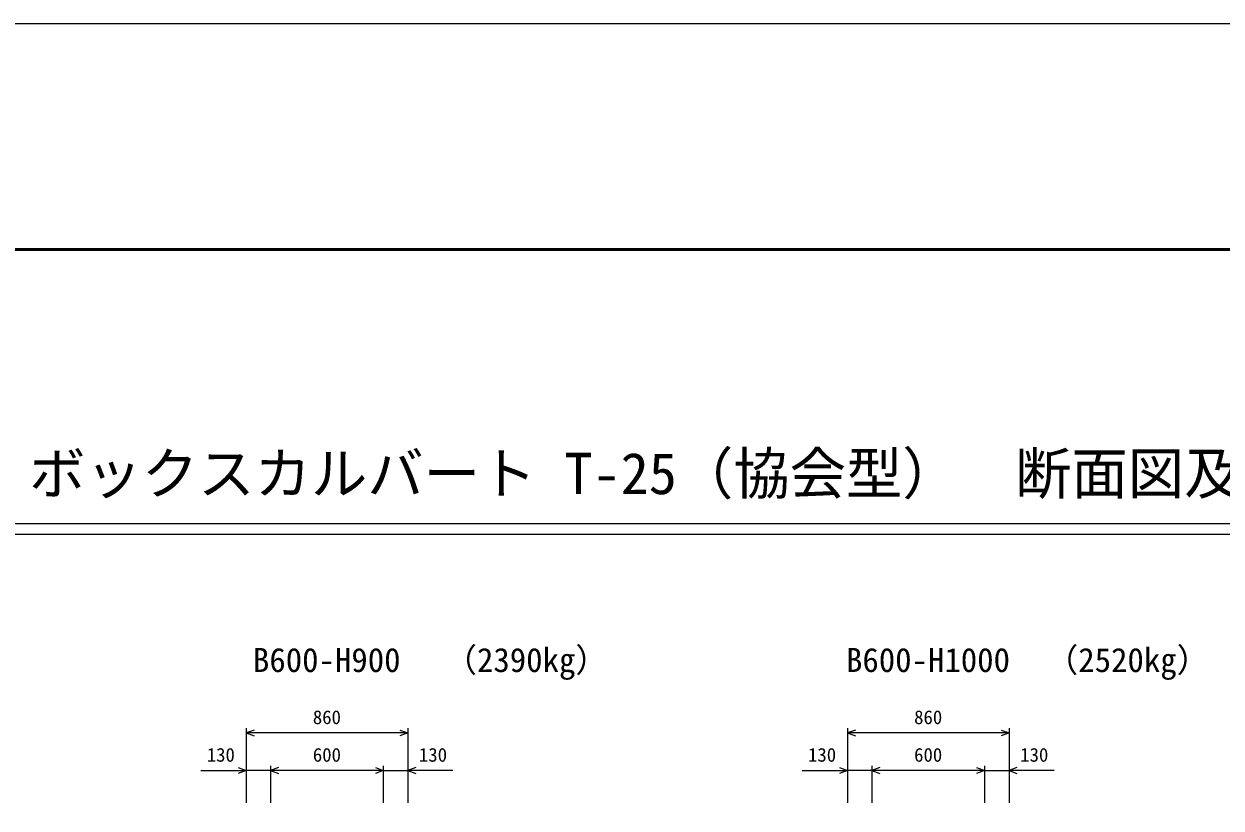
# Model space of a CAD drawing. Units: millimetres, scale not verified. Extents: x -50400 to 50400, y -17820 to 17820.
# Drawn here: x 21347 to 27718, y 13649 to 17820 of the extents above; entities that cross this region are included whole.
import ezdxf
from ezdxf.enums import TextEntityAlignment as Align

# ---------------------------------------------------------------- set-up
doc = ezdxf.new("R2010")
doc.units = ezdxf.units.MM
doc.header["$LTSCALE"] = 60
for name, color, linetype, lineweight in [('0-0_DIM', 7, 'Continuous', 25), ('0-1_Defpoints', 5, 'Continuous', 25), ('0-7_TXT', 7, 'Continuous', 25), ('0-8_WAKU', 3, 'Continuous', 25)]:
    doc.layers.add(name, color=color, linetype=linetype, lineweight=lineweight)
doc.styles.add('ＭＳ ゴシック', font='')
doc.styles.get('ＭＳ ゴシック').set_extended_font_data('MS Gothic')

msp = doc.modelspace()

# ---------------------------------------------------------------- linework, layer by layer
at = {"layer": '0-0_DIM'}
for p, q in [((22529.98, 14073.78), (22529.98, 13676.89)), ((23389.98, 14048.78), (22529.98, 14048.78)), ((23389.98, 14073.78), (23389.98, 13676.89)), ((25729.98, 14073.78), (25729.98, 13676.89)), ((26589.98, 14048.78), (25729.98, 14048.78)), ((26589.98, 14073.78), (26589.98, 13676.89)), ((22289.24, 13848.78), (22529.98, 13848.78)), ((22659.98, 13848.78), (22529.98, 13848.78)), ((22659.98, 13873.78), (22659.98, 13676.89)), ((23259.98, 13848.78), (22659.98, 13848.78)), ((23259.98, 13873.78), (23259.98, 13676.89)), ((23259.98, 13848.78), (23389.98, 13848.78)), ((23630.73, 13848.78), (23389.98, 13848.78)), ((25489.24, 13848.78), (25729.98, 13848.78)), ((25859.98, 13848.78), (25729.98, 13848.78)), ((25859.98, 13873.78), (25859.98, 13676.89)), ((26459.98, 13848.78), (25859.98, 13848.78)), ((26459.98, 13873.78), (26459.98, 13676.89)), ((26459.98, 13848.78), (26589.98, 13848.78)), ((26830.73, 13848.78), (26589.98, 13848.78))]:
    msp.add_line(p, q, dxfattribs=at)
for points in [[(22572.27, 14064.17), (22529.98, 14048.78), (22572.27, 14033.39)], [(23347.7, 14064.17), (23389.98, 14048.78), (23347.7, 14033.39)], [(25772.27, 14064.17), (25729.98, 14048.78), (25772.27, 14033.39)], [(26547.7, 14064.17), (26589.98, 14048.78), (26547.7, 14033.39)], [(22487.7, 13864.17), (22529.98, 13848.78), (22487.7, 13833.39)], [(22702.27, 13864.17), (22659.98, 13848.78), (22702.27, 13833.39)], [(23217.7, 13864.17), (23259.98, 13848.78), (23217.7, 13833.39)], [(23432.27, 13864.17), (23389.98, 13848.78), (23432.27, 13833.39)], [(25687.7, 13864.17), (25729.98, 13848.78), (25687.7, 13833.39)], [(25902.27, 13864.17), (25859.98, 13848.78), (25902.27, 13833.39)], [(26417.7, 13864.17), (26459.98, 13848.78), (26417.7, 13833.39)], [(26632.27, 13864.17), (26589.98, 13848.78), (26632.27, 13833.39)]]:
    msp.add_lwpolyline(points, dxfattribs=at)
at = {"layer": '0-1_Defpoints'}
msp.add_lwpolyline([(0, -17820), (50400, -17820), (50400, 17820), (0, 17820)], close=True, dxfattribs=at)
at = {"layer": '0-7_TXT'}
for p, q in [((20184.91, 15163.18), (30215.09, 15163.18)), ((20184.91, 15105.58), (30215.09, 15105.58))]:
    msp.add_line(p, q, dxfattribs=at)
at = {"layer": '0-8_WAKU', "lineweight": 50}
msp.add_lwpolyline([(1200, -16620), (49200, -16620), (49200, 16620), (1200, 16620)], close=True, dxfattribs=at)

# ---------------------------------------------------------------- texts
at = {"layer": '0-0_DIM', "style": 'ＭＳ ゴシック'}
for s, p in [('860', (22884.98, 14073.78)), ('860', (26084.98, 14073.78)), ('130', (22320.34, 13873.78)), ('600', (22884.98, 13873.78)), ('130', (23449.62, 13873.78)), ('130', (25520.34, 13873.78)), ('600', (26084.98, 13873.78)), ('130', (26649.62, 13873.78))]:
    msp.add_text(s, height=73.31, dxfattribs=at).set_placement(p, align=Align.BOTTOM_LEFT)
at = {"layer": '0-7_TXT', "style": 'ＭＳ ゴシック'}
for s, height, p in [('ボックスカルバート T-25（協会型）\u3000断面図及び材料表', 219.9, (21375, 15253.18)), ('B600-H900', 128.3, (22566.23, 14334.39)), ('（2390kg）', 128.3, (23583.57, 14334.39)), ('B600-H1000', 128.3, (25722.48, 14334.39)), ('（2520kg）', 128.3, (26783.57, 14334.39))]:
    msp.add_text(s, height=height, dxfattribs=at).set_placement(p, align=Align.BOTTOM_LEFT)

doc.saveas('drawing.dxf')
